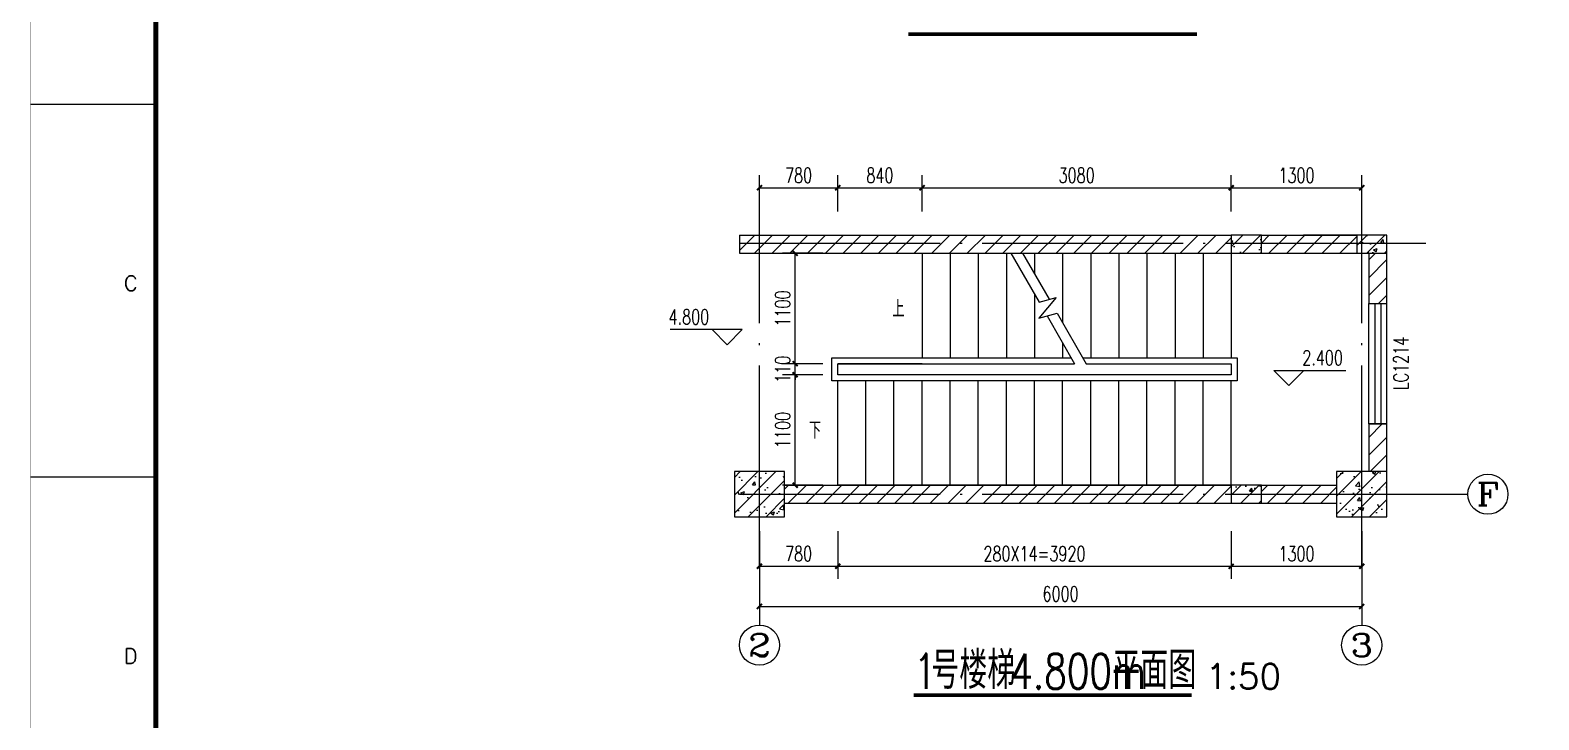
# Model space of a CAD drawing. Header units: millimetres. Extents: x 172649 to 472543, y 238332 to 449264.
# Drawn here: x 206865 to 221894, y 254601 to 261469 of the extents above; entities that cross this region are included whole.
import ezdxf
from ezdxf.enums import TextEntityAlignment as Align

# ---------------------------------------------------------------- set-up
doc = ezdxf.new("R2010")
doc.units = ezdxf.units.MM
doc.header["$LTSCALE"] = 1000
doc.linetypes.add('CENTER', pattern=[2, 1.25, -0.25, 0.25, -0.25])
doc.linetypes.add('DOTE', pattern=[2.42, 2, -0.2, 0.02, -0.2])
for name, color, linetype in [('01', 7, 'Continuous'), ('AXIS', 3, 'Continuous'), ('AXIS_TEXT', 7, 'Continuous'), ('DIM_ELEV', 3, 'Continuous'), ('DIM_SYMB', 3, 'Continuous'), ('DOTE', 1, 'CENTER'), ('PUB_DIM', 3, 'Continuous'), ('PUB_HATCH', 8, 'Continuous'), ('PUB_TEXT', 7, 'Continuous'), ('STAIR', 2, 'Continuous'), ('WALL', 255, 'Continuous'), ('WINDOW', 2, 'Continuous'), ('WINDOW_TEXT', 7, 'Continuous')]:
    doc.layers.add(name, color=color, linetype=linetype)
doc.styles.add('_TCH_AXIS', font='COMPLEX', dxfattribs={"bigfont": 'GBCBIG'})
doc.styles.add('_TCH_DIM', font='SIMPLEX', dxfattribs={"bigfont": 'GBCBIG'})
doc.styles.add('_TCH_DIM_T3', font='SIMPLEX', dxfattribs={"width": 0.705882, "bigfont": 'GBCBIG'})
doc.styles.add('_TCH_WINDOW', font='SIMPLEX', dxfattribs={"height": 3.5, "bigfont": 'GBCBIG'})
doc.styles.add('HZ', font='geditxt.shx', dxfattribs={"width": 0.75, "bigfont": 'hzfs_1.shx'})
doc.styles.get("Standard").update_dxf_attribs({"font": 'txt', "bigfont": 'gbcbig.shx'})
doc.dimstyles.new('_TCH_ARCH&&50', dxfattribs={"dimtxt": 148.75, "dimasz": 50, "dimexe": 125, "dimexo": 150, "dimgap": 50, "dimtad": 1, "dimdec": 0, "dimzin": 0, "dimdsep": 46, "dimtxsty": '_TCH_DIM_T3', "dimblk": 'ARCHTICK', "dimcen": 0.09, "dimclrt": 7, "dimazin": 2, "dimtfac": 1, "dimtdec": 0, "dimtix": 1, "dimtmove": 2, "dimatfit": 3, "dimfxl": 1, "dimtolj": 1, "dimtzin": 0, "dimarcsym": 0})
pattern_1 = [(45, (0, 89.76), (-88.388383, 88.388383), [])]
pattern_2 = [(45, (0, 0), (-88.388348, 88.388348), []), (50, (0, 0), (358.6301, -31.37607), [37.5, -412.5]), (355, (0, 0), (-69.37567, 376.09607), [30, -330]), (100.4514, (29.9, -2.6), (289.2547, 344.71977), [31.8701, -350.57106]), (46.1842, (0, 100), (533.6205, -82.7595), [56.25, -618.75]), (96.6356, (44.47, 93.1), (467.33135, 487.0589), [47.80514, -525.8565]), (351.1842, (0, 100), (467.331, 487.0593), [45, -495]), (21, (50, 75), (298.45353, -201.30945), [37.5, -412.5]), (326, (50, 75), (121.65767, 362.57502), [30, -330]), (71.4514, (74.87, 58.22), (420.1113, 161.26525), [31.8701, -350.57106]), (37.5, (0, 0), (6.07993, 166.446927), [0, -326, 0, -335, 0, -331.25]), (7.5, (0, 0), (131.53477, 197.20586), [0, -191, 0, -318.5, 0, -126.25]), (327.5, (-111.5, 0), (266.91122, -11.277436), [0, -125, 0, -390, 0, -517.5]), (317.5, (-161.5, 0), (291.59308, 50.05249), [0, -162.5, 0, -259, 0, -367.5])]

# ---------------------------------------------------------------- blocks, each defined once
blk = doc.blocks.new('GEDI_WK_A1')
at = {"color": 3}
for p, q in [((25, 445.5), (0, 445.5)), ((25, 371.25), (0, 371.25))]:
    blk.add_line(p, q, dxfattribs=at)
for points, const_width in [([(0, 0), (841, 0), (841, 594), (0, 594)], 0.1), ([(25, 10), (831, 10), (831, 584), (25, 584)], 1)]:
    blk.add_lwpolyline(points, close=True, dxfattribs=dict(at, const_width=const_width))
for s, p in [('C', (20, 408.38)), ('D', (20, 334.12))]:
    blk.add_text(s, height=3, dxfattribs=at).set_placement(p, align=Align.CENTER)
blk = doc.blocks.new('_ArchTick')
at = {"color": 0, "linetype": 'ByBlock', "const_width": 0.4}
blk.add_lwpolyline([(-0.5, -0.5), (0.5, 0.5)], dxfattribs=at)
blk = doc.blocks.new('*D380')
at = {"layer": 'AXIS', "color": 0, "lineweight": -2}
for p, q in [((214130, 259663), (214130, 260025)), ((214910, 259663), (214910, 260025)), ((214130, 259900), (214910, 259900))]:
    blk.add_line(p, q, dxfattribs=at)
at = {"layer": 'DEFPOINTS', "color": 0}
for p in [(214910, 259900), (214130, 259513), (214910, 259513)]:
    blk.add_point(p, dxfattribs=at)
at = {"layer": 'AXIS', "color": 0, "lineweight": -2, "xscale": 50, "yscale": 50, "zscale": 50, "rotation": 180}
blk.add_blockref('_ArchTick', (214130, 259900), dxfattribs=at)
at = {"layer": 'AXIS', "color": 0, "lineweight": -2, "xscale": 50, "yscale": 50, "zscale": 50}
blk.add_blockref('_ArchTick', (214910, 259900), dxfattribs=at)
at = {"layer": 'AXIS', "color": 7, "insert": (214520, 260024), "char_height": 148.8, "attachment_point": 5, "style": '_TCH_DIM_T3'}
blk.add_mtext('\\A1;780', dxfattribs=at)
blk = doc.blocks.new('*D381')
at = {"layer": 'AXIS', "color": 0, "lineweight": -2}
for p, q in [((214910, 259663), (214910, 260025)), ((215750, 259663), (215750, 260025)), ((214910, 259900), (215750, 259900))]:
    blk.add_line(p, q, dxfattribs=at)
at = {"layer": 'DEFPOINTS', "color": 0}
for p in [(215750, 259900), (214910, 259513), (215750, 259513)]:
    blk.add_point(p, dxfattribs=at)
at = {"layer": 'AXIS', "color": 0, "lineweight": -2, "xscale": 50, "yscale": 50, "zscale": 50, "rotation": 180}
blk.add_blockref('_ArchTick', (214910, 259900), dxfattribs=at)
at = {"layer": 'AXIS', "color": 0, "lineweight": -2, "xscale": 50, "yscale": 50, "zscale": 50}
blk.add_blockref('_ArchTick', (215750, 259900), dxfattribs=at)
at = {"layer": 'AXIS', "color": 7, "insert": (215330, 260024), "char_height": 148.8, "attachment_point": 5, "style": '_TCH_DIM_T3'}
blk.add_mtext('\\A1;840', dxfattribs=at)
blk = doc.blocks.new('*D382')
at = {"layer": 'AXIS', "color": 0, "lineweight": -2}
for p, q in [((215750, 259663), (215750, 260025)), ((218830, 259663), (218830, 260025)), ((215750, 259900), (218830, 259900))]:
    blk.add_line(p, q, dxfattribs=at)
at = {"layer": 'DEFPOINTS', "color": 0}
for p in [(218830, 259900), (215750, 259513), (218830, 259513)]:
    blk.add_point(p, dxfattribs=at)
at = {"layer": 'AXIS', "color": 0, "lineweight": -2, "xscale": 50, "yscale": 50, "zscale": 50, "rotation": 180}
blk.add_blockref('_ArchTick', (215750, 259900), dxfattribs=at)
at = {"layer": 'AXIS', "color": 0, "lineweight": -2, "xscale": 50, "yscale": 50, "zscale": 50}
blk.add_blockref('_ArchTick', (218830, 259900), dxfattribs=at)
at = {"layer": 'AXIS', "color": 7, "insert": (217290, 260024), "char_height": 148.8, "attachment_point": 5, "style": '_TCH_DIM_T3'}
blk.add_mtext('\\A1;3080', dxfattribs=at)
blk = doc.blocks.new('*D383')
at = {"layer": 'AXIS', "color": 0, "lineweight": -2}
for p, q in [((218830, 259663), (218830, 260025)), ((220130, 259663), (220130, 260025)), ((218830, 259900), (220130, 259900))]:
    blk.add_line(p, q, dxfattribs=at)
at = {"layer": 'DEFPOINTS', "color": 0}
for p in [(220130, 259900), (218830, 259513), (220130, 259513)]:
    blk.add_point(p, dxfattribs=at)
at = {"layer": 'AXIS', "color": 0, "lineweight": -2, "xscale": 50, "yscale": 50, "zscale": 50, "rotation": 180}
blk.add_blockref('_ArchTick', (218830, 259900), dxfattribs=at)
at = {"layer": 'AXIS', "color": 0, "lineweight": -2, "xscale": 50, "yscale": 50, "zscale": 50}
blk.add_blockref('_ArchTick', (220130, 259900), dxfattribs=at)
at = {"layer": 'AXIS', "color": 7, "insert": (219480, 260024), "char_height": 148.8, "attachment_point": 5, "style": '_TCH_DIM_T3'}
blk.add_mtext('\\A1;1300', dxfattribs=at)
blk = doc.blocks.new('*D384')
at = {"layer": 'DEFPOINTS', "color": 0}
for p in [(214486, 258037), (214910, 258037), (214910, 256937)]:
    blk.add_point(p, dxfattribs=at)
at = {"layer": 'PUB_DIM', "color": 0, "lineweight": -2}
for p, q in [((214760, 258037), (214361, 258037)), ((214486, 256937), (214486, 258037)), ((214760, 256937), (214361, 256937))]:
    blk.add_line(p, q, dxfattribs=at)
at = {"layer": 'PUB_DIM', "color": 0, "lineweight": -2, "xscale": 50, "yscale": 50, "zscale": 50}
for p, rotation in [((214486, 258037), 90), ((214486, 256937), 270)]:
    blk.add_blockref('_ArchTick', p, dxfattribs=dict(at, rotation=rotation))
at = {"layer": 'PUB_DIM', "color": 7, "insert": (214362, 257487), "char_height": 148.8, "attachment_point": 5, "rotation": 90, "style": '_TCH_DIM_T3'}
blk.add_mtext('\\A1;1100', dxfattribs=at)
blk = doc.blocks.new('*D385')
at = {"layer": 'DEFPOINTS', "color": 0}
for p in [(214486, 258147), (214910, 258147), (214910, 258037)]:
    blk.add_point(p, dxfattribs=at)
at = {"layer": 'PUB_DIM', "color": 0, "lineweight": -2}
for p, q in [((214760, 258147), (214361, 258147)), ((214486, 258147), (214486, 258197)), ((214486, 258037), (214486, 258147)), ((214760, 258037), (214361, 258037)), ((214486, 258037), (214486, 257987))]:
    blk.add_line(p, q, dxfattribs=at)
at = {"layer": 'PUB_DIM', "color": 0, "lineweight": -2, "xscale": 50, "yscale": 50, "zscale": 50}
for p, rotation in [((214486, 258147), 270), ((214486, 258037), 90)]:
    blk.add_blockref('_ArchTick', p, dxfattribs=dict(at, rotation=rotation))
at = {"layer": 'PUB_DIM', "color": 7, "insert": (214362, 258092), "char_height": 148.8, "attachment_point": 5, "rotation": 90, "style": '_TCH_DIM_T3'}
blk.add_mtext('\\A1;110', dxfattribs=at)
blk = doc.blocks.new('*D386')
at = {"layer": 'DEFPOINTS', "color": 0}
for p in [(214486, 259247), (214910, 259247), (214910, 258147)]:
    blk.add_point(p, dxfattribs=at)
at = {"layer": 'PUB_DIM', "color": 0, "lineweight": -2}
for p, q in [((214760, 259247), (214361, 259247)), ((214486, 258147), (214486, 259247)), ((214760, 258147), (214361, 258147))]:
    blk.add_line(p, q, dxfattribs=at)
at = {"layer": 'PUB_DIM', "color": 0, "lineweight": -2, "xscale": 50, "yscale": 50, "zscale": 50}
for p, rotation in [((214486, 259247), 90), ((214486, 258147), 270)]:
    blk.add_blockref('_ArchTick', p, dxfattribs=dict(at, rotation=rotation))
at = {"layer": 'PUB_DIM', "color": 7, "insert": (214362, 258697), "char_height": 148.8, "attachment_point": 5, "rotation": 90, "style": '_TCH_DIM_T3'}
blk.add_mtext('\\A1;1100', dxfattribs=at)
blk = doc.blocks.new('*D387')
at = {"layer": 'AXIS', "color": 0, "lineweight": -2}
for p, q in [((214130, 256480), (214130, 256005)), ((214910, 256480), (214910, 256005)), ((214130, 256130), (214910, 256130))]:
    blk.add_line(p, q, dxfattribs=at)
at = {"layer": 'DEFPOINTS', "color": 0}
for p in [(214130, 256630), (214910, 256630), (214910, 256130)]:
    blk.add_point(p, dxfattribs=at)
at = {"layer": 'AXIS', "color": 0, "lineweight": -2, "xscale": 50, "yscale": 50, "zscale": 50, "rotation": 180}
blk.add_blockref('_ArchTick', (214130, 256130), dxfattribs=at)
at = {"layer": 'AXIS', "color": 0, "lineweight": -2, "xscale": 50, "yscale": 50, "zscale": 50}
blk.add_blockref('_ArchTick', (214910, 256130), dxfattribs=at)
at = {"layer": 'AXIS', "color": 7, "insert": (214520, 256255), "char_height": 148.8, "attachment_point": 5, "style": '_TCH_DIM_T3'}
blk.add_mtext('\\A1;780', dxfattribs=at)
blk = doc.blocks.new('*D388')
at = {"layer": 'AXIS', "color": 0, "lineweight": -2}
for p, q in [((214910, 256480), (214910, 256005)), ((218830, 256480), (218830, 256005)), ((214910, 256130), (218830, 256130))]:
    blk.add_line(p, q, dxfattribs=at)
at = {"layer": 'DEFPOINTS', "color": 0}
for p in [(214910, 256630), (218830, 256630), (218830, 256130)]:
    blk.add_point(p, dxfattribs=at)
at = {"layer": 'AXIS', "color": 0, "lineweight": -2, "xscale": 50, "yscale": 50, "zscale": 50, "rotation": 180}
blk.add_blockref('_ArchTick', (214910, 256130), dxfattribs=at)
at = {"layer": 'AXIS', "color": 0, "lineweight": -2, "xscale": 50, "yscale": 50, "zscale": 50}
blk.add_blockref('_ArchTick', (218830, 256130), dxfattribs=at)
at = {"layer": 'AXIS', "color": 7, "insert": (216870, 256255), "char_height": 148.75, "attachment_point": 5, "style": '_TCH_DIM_T3'}
blk.add_mtext('\\A1;280X14=3920', dxfattribs=at)
blk = doc.blocks.new('*D389')
at = {"layer": 'AXIS', "color": 0, "lineweight": -2}
for p, q in [((218830, 256480), (218830, 256005)), ((220130, 256480), (220130, 256005)), ((218830, 256130), (220130, 256130))]:
    blk.add_line(p, q, dxfattribs=at)
at = {"layer": 'DEFPOINTS', "color": 0}
for p in [(218830, 256630), (220130, 256630), (220130, 256130)]:
    blk.add_point(p, dxfattribs=at)
at = {"layer": 'AXIS', "color": 0, "lineweight": -2, "xscale": 50, "yscale": 50, "zscale": 50, "rotation": 180}
blk.add_blockref('_ArchTick', (218830, 256130), dxfattribs=at)
at = {"layer": 'AXIS', "color": 0, "lineweight": -2, "xscale": 50, "yscale": 50, "zscale": 50}
blk.add_blockref('_ArchTick', (220130, 256130), dxfattribs=at)
at = {"layer": 'AXIS', "color": 7, "insert": (219480, 256255), "char_height": 148.8, "attachment_point": 5, "style": '_TCH_DIM_T3'}
blk.add_mtext('\\A1;1300', dxfattribs=at)
blk = doc.blocks.new('*D390')
at = {"layer": 'AXIS', "color": 0, "lineweight": -2}
for p, q in [((214130, 256080), (214130, 255605)), ((220130, 256080), (220130, 255605)), ((214130, 255730), (220130, 255730))]:
    blk.add_line(p, q, dxfattribs=at)
at = {"layer": 'DEFPOINTS', "color": 0}
for p in [(214130, 256230), (220130, 256230), (220130, 255730)]:
    blk.add_point(p, dxfattribs=at)
at = {"layer": 'AXIS', "color": 0, "lineweight": -2, "xscale": 50, "yscale": 50, "zscale": 50, "rotation": 180}
blk.add_blockref('_ArchTick', (214130, 255730), dxfattribs=at)
at = {"layer": 'AXIS', "color": 0, "lineweight": -2, "xscale": 50, "yscale": 50, "zscale": 50}
blk.add_blockref('_ArchTick', (220130, 255730), dxfattribs=at)
at = {"layer": 'AXIS', "color": 7, "insert": (217130, 255855), "char_height": 148.8, "attachment_point": 5, "style": '_TCH_DIM_T3'}
blk.add_mtext('\\A1;6000', dxfattribs=at)
blk = doc.blocks.new('$TCHSYS$WIN2D')
for p, q in [((-0.5, 0.5), (0.5, 0.5)), ((-0.5, 0.5), (-0.5, -0.5)), ((0.5, 0.5), (0.5, -0.5)), ((0.5, 0.167), (-0.5, 0.167)), ((0.5, -0.167), (-0.5, -0.167)), ((-0.5, -0.5), (0.5, -0.5))]:
    blk.add_line(p, q)

msp = doc.modelspace()

# ---------------------------------------------------------------- hatches: boundary and pattern name
at = {"layer": 'PUB_HATCH'}
h = msp.add_hatch(dxfattribs=at)
h.set_pattern_fill('普通砖', color=256, scale=50, style=0)
h.set_pattern_definition(pattern_1)
h.paths.add_polyline_path([(218830.2, 259247.3), (218830.2, 259427.3), (213930.2, 259427.3), (213930.2, 259247.3)])
h = msp.add_hatch(dxfattribs=at)
h.set_pattern_fill('钢筋混凝土', color=256, scale=50, style=0)
h.set_pattern_definition(pattern_2)
h.paths.add_polyline_path([(218830.2, 259247.3), (219130.2, 259247.3), (219130.2, 259427.3), (218830.2, 259427.3)])
h = msp.add_hatch(dxfattribs=at)
h.set_pattern_fill('普通砖', color=256, scale=50, style=0)
h.set_pattern_definition(pattern_1)
h.paths.add_polyline_path([(220080.2, 259247.3), (220080.2, 259427.3), (219130.2, 259427.3), (219130.2, 259247.3)])
h = msp.add_hatch(dxfattribs=at)
h.set_pattern_fill('钢筋混凝土', color=256, scale=50, style=0)
h.set_pattern_definition(pattern_2)
h.paths.add_polyline_path([(220080.2, 259247.3), (220380.2, 259247.3), (220380.2, 259427.3), (220080.2, 259427.3)])
h = msp.add_hatch(dxfattribs=at)
h.set_pattern_fill('普通砖', color=256, scale=50, style=0)
h.set_pattern_definition(pattern_1)
h.paths.add_polyline_path([(220380.2, 259247.3), (220200.2, 259247.3), (220200.2, 258747.3), (220380.2, 258747.3)])
h = msp.add_hatch(dxfattribs=at)
h.set_pattern_fill('普通砖', color=256, scale=50, style=0)
h.set_pattern_definition(pattern_1)
h.paths.add_polyline_path([(220200.2, 257072.3), (220380.2, 257072.3), (220380.2, 257547.3), (220200.2, 257547.3)])
h = msp.add_hatch(dxfattribs=at)
h.set_pattern_fill('钢筋混凝土', color=256, scale=50, style=0)
h.set_pattern_definition(pattern_2)
h.paths.add_polyline_path([(213880.2, 257072.3), (213880.2, 256622.3), (214380.2, 256622.3), (214380.2, 257072.3)])
h = msp.add_hatch(dxfattribs=at)
h.set_pattern_fill('钢筋混凝土', color=256, scale=50, style=0)
h.set_pattern_definition(pattern_2)
h.paths.add_polyline_path([(219880.2, 257072.3), (219880.2, 256622.3), (220380.2, 256622.3), (220380.2, 257072.3)])
h = msp.add_hatch(dxfattribs=at)
h.set_pattern_fill('普通砖', color=256, scale=50, style=0)
h.set_pattern_definition(pattern_1)
h.paths.add_polyline_path([(218830.2, 256757.3), (218830.2, 256937.3), (214380.2, 256937.3), (214380.2, 256757.3)])
h = msp.add_hatch(dxfattribs=at)
h.set_pattern_fill('钢筋混凝土', color=256, scale=50, style=0)
h.set_pattern_definition(pattern_2)
h.paths.add_polyline_path([(218830.2, 256757.3), (219130.2, 256757.3), (219130.2, 256937.3), (218830.2, 256937.3)])
h = msp.add_hatch(dxfattribs=at)
h.set_pattern_fill('普通砖', color=256, scale=50, style=0)
h.set_pattern_definition(pattern_1)
h.paths.add_polyline_path([(219880.2, 256757.3), (219880.2, 256937.3), (219130.2, 256937.3), (219130.2, 256757.3)])

# ---------------------------------------------------------------- linework, layer by layer
at = {"layer": '01'}
msp.add_line((220150.2, 259427.3), (219550.2, 259427.3), dxfattribs=at)
at = {"layer": 'AXIS'}
for p, q in [((220592.4, 256847.3), (221187, 256847.3)), ((214130.2, 256230.5), (214130.2, 255544.4)), ((220130.2, 256230.5), (220130.2, 255544.4))]:
    msp.add_line(p, q, dxfattribs=at)
for centre in [(221387, 256847.3), (214130.2, 255344.4), (220130.2, 255344.4)]:
    msp.add_circle(centre, 200, dxfattribs=at)
at = {"layer": 'DIM_ELEV'}
for p, q in [((213958.6, 258486.8), (213239.4, 258486.8)), ((213808.6, 258336.8), (213658.6, 258486.8)), ((213808.6, 258336.8), (213958.6, 258486.8)), ((219403.3, 257929.1), (219253.3, 258079.1)), ((219253.3, 258079.1), (219972.6, 258079.1)), ((219403.3, 257929.1), (219553.3, 258079.1))]:
    msp.add_line(p, q, dxfattribs=at)
at = {"layer": 'DIM_SYMB', "const_width": 35}
for points in [[(215614.7, 261429.3), (218488.6, 261429.3)], [(215667.2, 254846.5), (218436.1, 254846.5)]]:
    msp.add_lwpolyline(points, dxfattribs=at)
at = {"layer": 'DIM_SYMB'}
for points in [[(214770.2, 257487.3, 0, 0, 0), (219430.2, 257487.3, 0, 0, 0), (219430.2, 258697.3, 0, 0, 0), (217300.2, 258697.3, 40, 0, 0), (217150.2, 258697.3, 0, 0, 0)], [(215610.2, 258697.3, 0, 0, 0), (216720.2, 258697.3, 40, 0, 0), (216870.2, 258697.3, 0, 0, 0)]]:
    msp.add_lwpolyline(points, format="xyseb", dxfattribs=at)
at = {"layer": 'DOTE', "linetype": 'DOTE'}
for p, q in [((214130.2, 256130.4), (214130.2, 259968.5)), ((220130.2, 256130.4), (220130.2, 259968.5)), ((213930.2, 259347.3), (220869.6, 259347.3)), ((213930.2, 256847.3), (220869.6, 256847.3))]:
    msp.add_line(p, q, dxfattribs=at)
at = {"layer": 'STAIR'}
for p, q in [((215750.2, 259247.3), (216634.9, 259247.3)), ((215750.2, 259247.3), (215750.2, 258207.3)), ((216030.2, 259247.3), (216030.2, 258207.3)), ((216310.2, 259247.3), (216310.2, 258207.3)), ((216590.2, 259247.3), (216590.2, 258207.3)), ((216634.9, 259247.3), (216915.3, 258761.7)), ((216750.4, 259247.3), (218830.2, 259247.3)), ((216750.4, 259247.3), (217015.3, 258788.5)), ((216870.2, 259247.3), (216870.2, 259039.8)), ((217150.2, 259247.3), (217150.2, 258554.8)), ((217430.2, 259247.3), (217430.2, 258207.3)), ((217710.2, 259247.3), (217710.2, 258207.3)), ((217990.2, 259247.3), (217990.2, 258207.3)), ((218270.2, 259247.3), (218270.2, 258207.3)), ((218550.2, 259247.3), (218550.2, 258207.3)), ((218830.2, 259247.3), (218830.2, 258207.3)), ((216870.2, 258839.8), (216870.2, 258207.3)), ((217087.7, 258807.9), (216914.8, 258601.8)), ((216915.3, 258761.7), (217087.7, 258807.9)), ((216914.8, 258601.8), (217095.2, 258650.2)), ((216995.2, 258623.4), (217270, 258147.3)), ((217095.2, 258650.2), (217385.5, 258147.3)), ((217150.2, 258354.8), (217150.2, 258207.3)), ((214850.2, 257977.3), (214850.2, 258207.3)), ((214850.2, 258207.3), (217235.4, 258207.3)), ((217350.9, 258207.3), (218890.2, 258207.3)), ((218890.2, 258207.3), (218890.2, 257977.3)), ((214910.2, 258037.3), (214910.2, 258147.3)), ((214910.2, 258147.3), (217270, 258147.3)), ((215750.2, 258147.3), (214910.2, 258147.3)), ((215750.2, 258147.3), (217270, 258147.3)), ((217385.5, 258147.3), (218830.2, 258147.3)), ((217385.5, 258147.3), (218830.2, 258147.3)), ((218830.2, 258147.3), (218830.2, 258037.3)), ((218890.2, 257977.3), (214850.2, 257977.3)), ((218830.2, 258037.3), (214910.2, 258037.3)), ((218830.2, 258037.3), (214910.2, 258037.3)), ((214910.2, 256937.3), (214910.2, 257977.3)), ((215190.2, 256937.3), (215190.2, 257977.3)), ((215470.2, 256937.3), (215470.2, 257977.3)), ((215750.2, 256937.3), (215750.2, 257977.3)), ((216030.2, 256937.3), (216030.2, 257977.3)), ((216310.2, 256937.3), (216310.2, 257977.3)), ((216590.2, 256937.3), (216590.2, 257977.3)), ((216870.2, 256937.3), (216870.2, 257977.3)), ((217150.2, 256937.3), (217150.2, 257977.3)), ((217430.2, 256937.3), (217430.2, 257977.3)), ((217710.2, 256937.3), (217710.2, 257977.3)), ((217990.2, 256937.3), (217990.2, 257977.3)), ((218270.2, 256937.3), (218270.2, 257977.3)), ((218550.2, 256937.3), (218550.2, 257977.3)), ((218830.2, 256937.3), (218830.2, 257977.3)), ((218830.2, 256937.3), (214910.2, 256937.3))]:
    msp.add_line(p, q, dxfattribs=at)
at = {"layer": 'WALL'}
for p, q in [((213930.2, 259427.3), (218830.2, 259427.3)), ((213930.2, 259427.3), (213930.2, 259247.3)), ((219130.2, 259427.3), (218830.2, 259427.3)), ((218830.2, 259427.3), (218830.2, 259247.3)), ((219130.2, 259247.3), (219130.2, 259427.3)), ((219130.2, 259427.3), (220080.2, 259427.3)), ((220380.2, 259427.3), (220080.2, 259427.3)), ((220080.2, 259427.3), (220080.2, 259247.3)), ((220380.2, 259247.3), (220380.2, 259427.3)), ((213930.2, 259247.3), (218830.2, 259247.3)), ((218830.2, 259247.3), (219130.2, 259247.3)), ((219130.2, 259247.3), (220080.2, 259247.3)), ((220080.2, 259247.3), (220380.2, 259247.3)), ((220200.2, 259247.3), (220200.2, 258747.3)), ((220380.2, 258747.3), (220380.2, 259247.3)), ((220200.2, 258747.3), (220380.2, 258747.3)), ((220380.2, 257547.3), (220200.2, 257547.3)), ((220200.2, 257547.3), (220200.2, 257072.3)), ((220380.2, 257072.3), (220380.2, 257547.3)), ((213880.2, 257072.3), (213880.2, 256622.3)), ((214380.2, 257072.3), (213880.2, 257072.3)), ((214380.2, 256622.3), (214380.2, 257072.3)), ((219880.2, 257072.3), (219880.2, 256622.3)), ((220380.2, 257072.3), (219880.2, 257072.3)), ((220380.2, 256622.3), (220380.2, 257072.3)), ((214380.2, 256937.3), (218830.2, 256937.3)), ((219130.2, 256937.3), (218830.2, 256937.3)), ((218830.2, 256937.3), (218830.2, 256757.3)), ((219130.2, 256757.3), (219130.2, 256937.3)), ((219130.2, 256937.3), (219880.2, 256937.3)), ((214380.2, 256757.3), (218830.2, 256757.3)), ((218830.2, 256757.3), (219130.2, 256757.3)), ((219130.2, 256757.3), (219880.2, 256757.3)), ((213880.2, 256622.3), (214380.2, 256622.3)), ((219880.2, 256622.3), (220380.2, 256622.3))]:
    msp.add_line(p, q, dxfattribs=at)

# ---------------------------------------------------------------- block references
at = {"xscale": 50, "yscale": 50, "zscale": 50}
msp.add_blockref('GEDI_WK_A1', (206867.7, 238454.4), dxfattribs=at)
at = {"layer": 'WINDOW'}
ref = msp.add_blockref('$TCHSYS$WIN2D', (220290.2, 258147.3), dxfattribs=dict(at, xscale=-1200, yscale=-180, zscale=-1200, rotation=270))
ref.add_attrib('A', 'LC1214', (220594.5, 257884.8), dxfattribs={"layer": 'WINDOW_TEXT', "height": 148.75, "rotation": 90, "style": '_TCH_WINDOW', "width": 0.705882})

# ---------------------------------------------------------------- texts
at = {"layer": 'AXIS_TEXT', "style": '_TCH_AXIS'}
for s, width, p, p2 in [('F', 1.3125, (221273.8, 256734.1), (221500.1, 256734.1)), ('2', 1.5, (214017.1, 255231.3), (214243.4, 255231.3)), ('3', 1.5, (220017.1, 255231.3), (220243.4, 255231.3))]:
    msp.add_text(s, height=226.3, dxfattribs=dict(at, width=width)).set_placement(p, p2, align=Align.FIT)
at = {"layer": 'PUB_TEXT'}
for s, height, style, width, p in [('4.800', 148.75, '_TCH_DIM', 0.705882, (213224.4, 258539.3)), ('2.400', 148.75, '_TCH_DIM', 0.705882, (219537.6, 258131.6)), ('1', 350, 'HZ', 0.75, (215667.2, 254908.2)), ('号楼梯', 372.05, 'HZ', 0.75, (215842.2, 254908.2)), ('4.800m', 350, 'HZ', 0.75, (216629.7, 254908.2)), ('平面图', 372.05, 'HZ', 0.75, (217644.7, 254908.2))]:
    msp.add_text(s, height=height, dxfattribs=dict(at, style=style, width=width)).set_placement(p)
at = {"layer": 'PUB_TEXT', "style": '_TCH_DIM'}
for s, p in [('上', (215453.5, 258609.8)), ('下', (214622.8, 257399.8))]:
    msp.add_text(s, height=168.8, dxfattribs=at).set_placement(p)
at = {"layer": 'PUB_TEXT'}
msp.add_text('1:50', height=250, dxfattribs=at).set_placement((218576.1, 254908.2))

# ---------------------------------------------------------------- dimensions: what is measured, and where the dimension line sits
at = {"layer": 'AXIS'}
for p1, p2, distance, text, picture, middle in [((214130.2, 259512.6), (214910.2, 259512.6), 386.9, '780', '*D380', (214520.2, 260023.9)), ((214910.2, 259512.6), (215750.2, 259512.6), 386.9, '840', '*D381', (215330.2, 260023.9)), ((215750.2, 259512.6), (218830.2, 259512.6), 386.9, '3080', '*D382', (217290.2, 260023.9)), ((218830.2, 259512.6), (220130.2, 259512.6), 386.9, '1300', '*D383', (219480.2, 260023.9)), ((214130.2, 256630.5), (214910.2, 256630.5), -500.1, '780', '*D387', (214520.2, 256254.8)), ((214910.2, 256630.5), (218830.2, 256630.5), -500.1, '280X14=3920', '*D388', (216870.2, 256254.8)), ((218830.2, 256630.5), (220130.2, 256630.5), -500.1, '1300', '*D389', (219480.2, 256254.8)), ((214130.2, 256230.5), (220130.2, 256230.5), -500.1, '6000', '*D390', (217130.2, 255854.8))]:
    dim = msp.add_aligned_dim(p1=p1, p2=p2, distance=distance, text=text, dimstyle='_TCH_ARCH&&50', dxfattribs=at)
    dim.commit()
    dim.dimension.update_dxf_attribs({"geometry": picture, "text_midpoint": middle})
at = {"layer": 'PUB_DIM'}
for p1, p2, text, picture, middle in [((214910.2, 258147.3), (214910.2, 259247.3), '1100', '*D386', (214362.1, 258697.3)), ((214910.2, 258037.3), (214910.2, 258147.3), '110', '*D385', (214362.1, 258092.3)), ((214910.2, 256937.3), (214910.2, 258037.3), '1100', '*D384', (214362.1, 257487.3))]:
    dim = msp.add_aligned_dim(p1=p1, p2=p2, distance=423.7, text=text, dimstyle='_TCH_ARCH&&50', dxfattribs=at)
    dim.commit()
    dim.dimension.update_dxf_attribs({"geometry": picture, "text_midpoint": middle})

doc.saveas('drawing.dxf')
